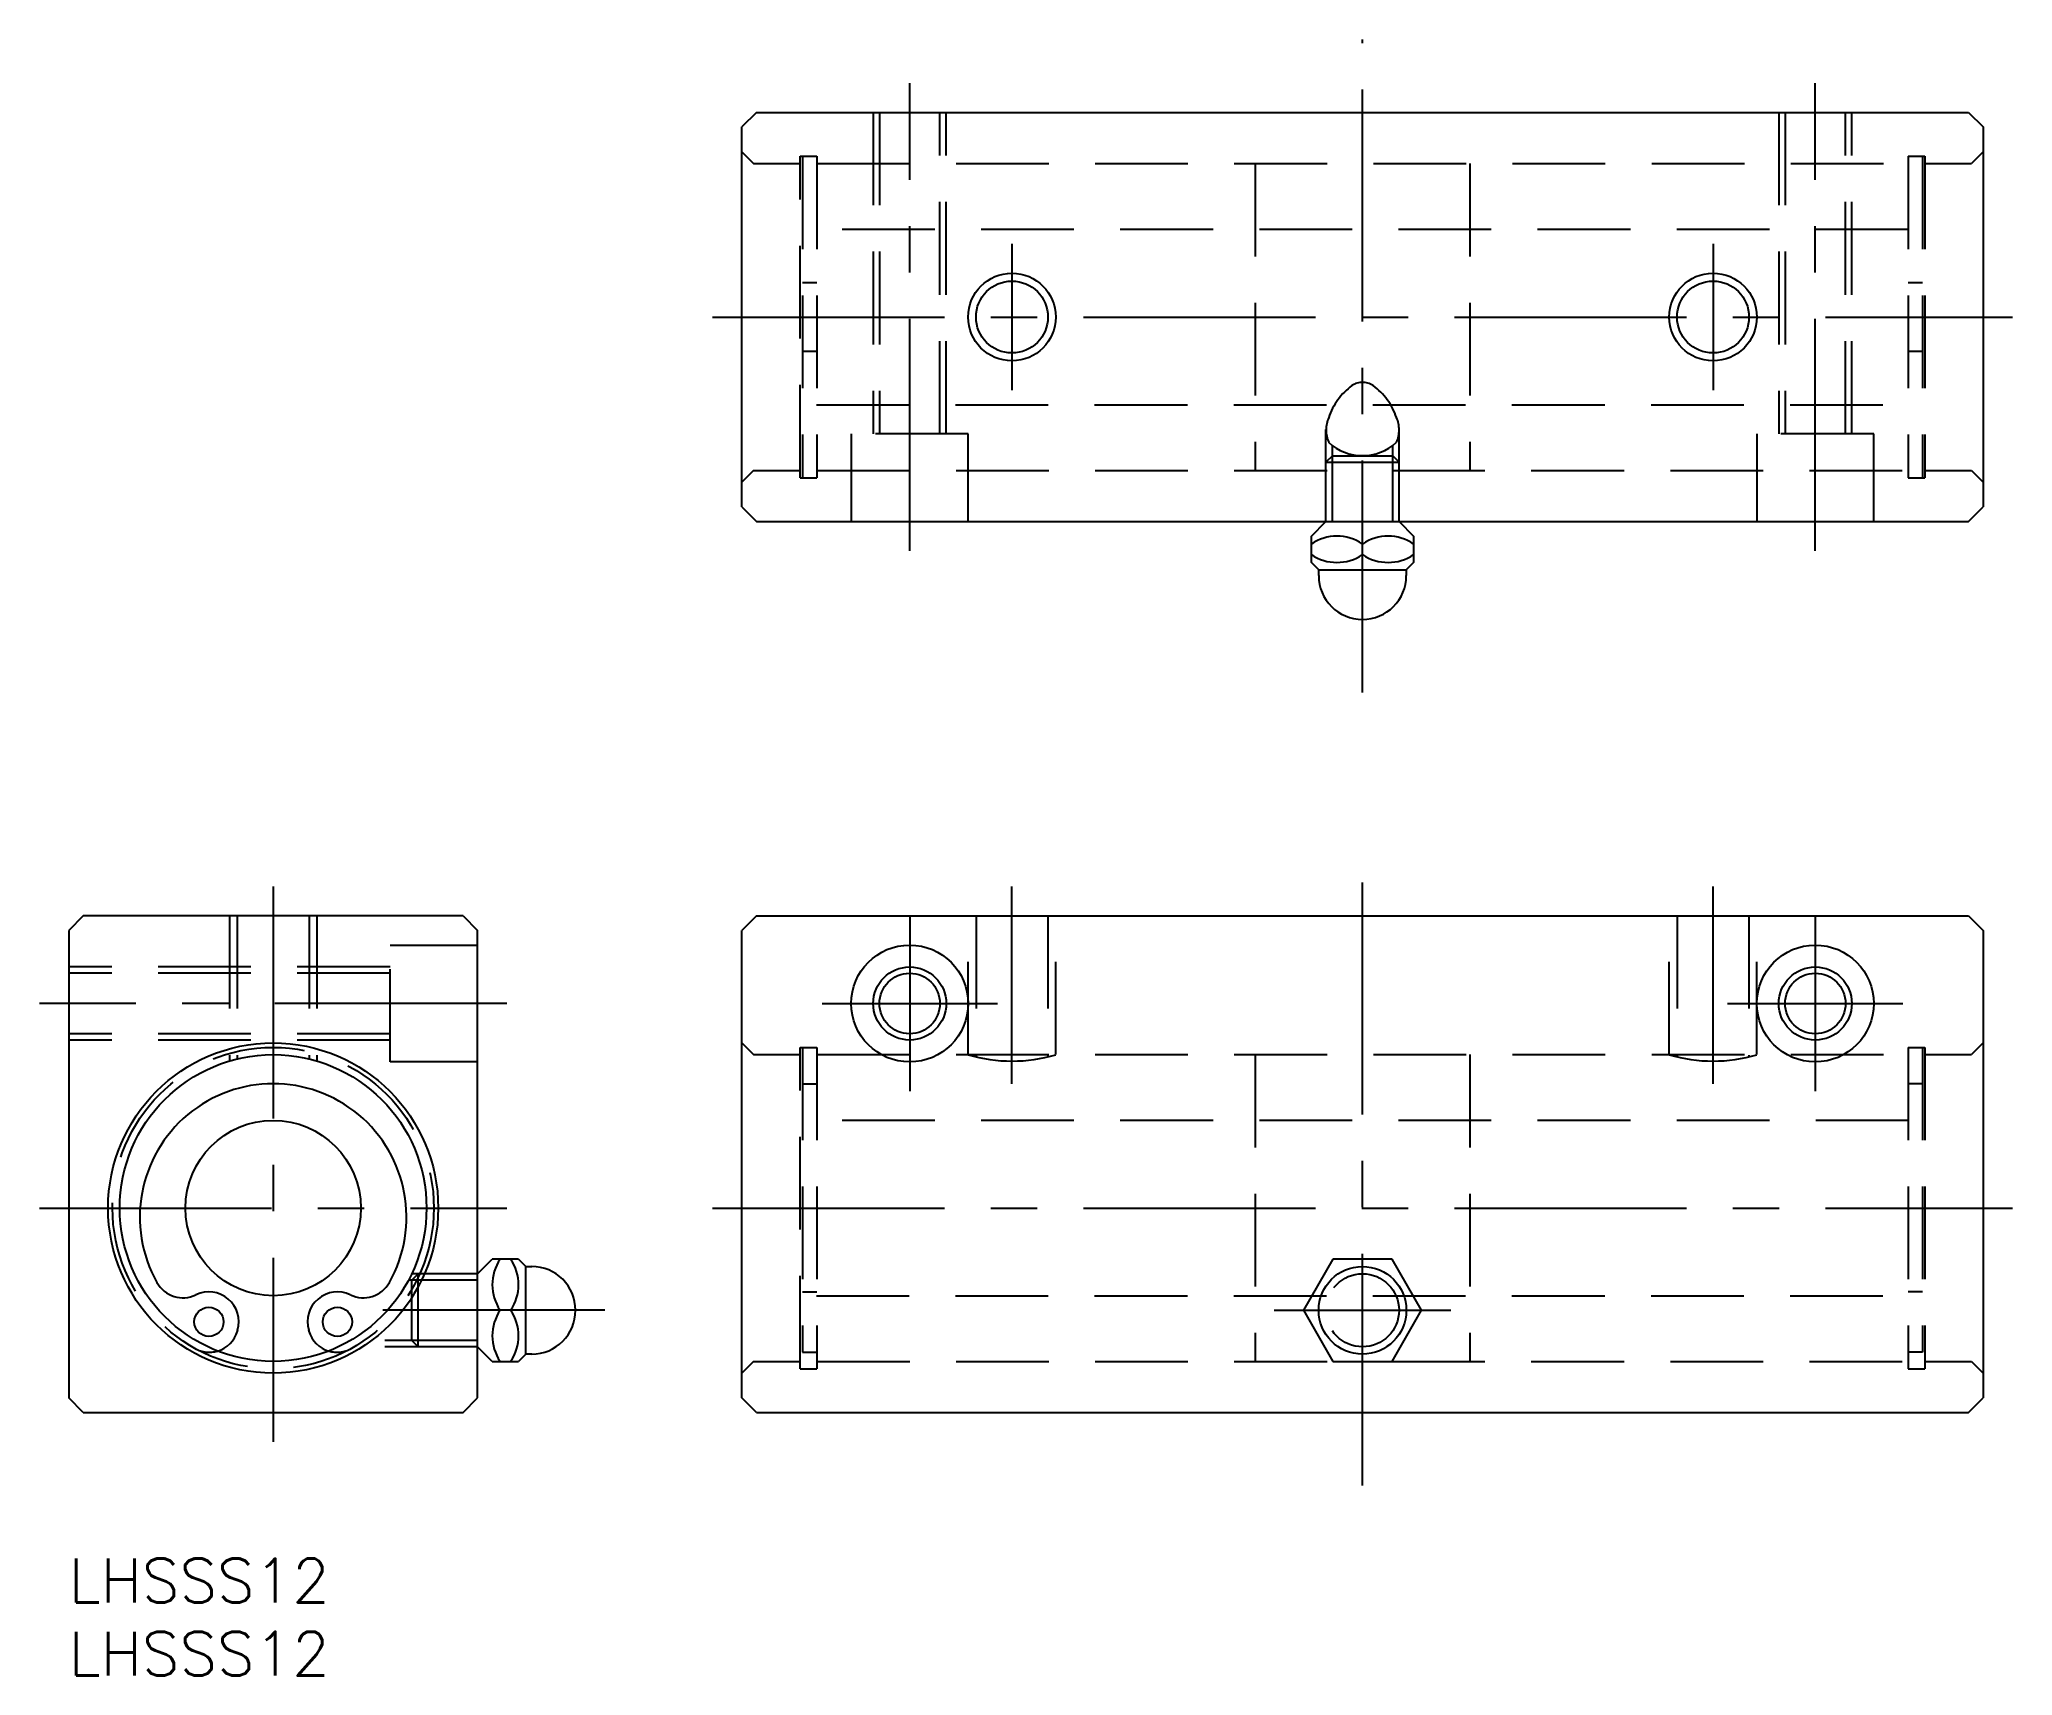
# Model space of a CAD drawing. Extents: x -2 to 133, y -8 to 104.
import ezdxf

# ---------------------------------------------------------------- set-up
doc = ezdxf.new("R2010")
doc.units = 0
doc.header["$LTSCALE"] = 0.5
doc.linetypes.add('CENTER', pattern=[50.8, 31.75, -6.35, 6.35, -6.35])
doc.linetypes.add('DASHED', pattern=[19.05, 12.7, -6.35])
for name, color, linetype in [('MSM_CENTER', 1, 'CENTER'), ('MSM_CONTINUOUS', 7, 'CONTINUOUS'), ('MSM_DASHED', 4, 'DASHED'), ('MSM_NARROW', 5, 'CONTINUOUS'), ('MSM_PART_NUMBER', 7, 'CONTINUOUS')]:
    doc.layers.add(name, color=color, linetype=linetype)
doc.styles.get("Standard").update_dxf_attribs({"font": 'txt.shx', "height": 3, "bigfont": 'bigfont.shx'})

# ---------------------------------------------------------------- blocks, each defined once
blk = doc.blocks.new('*U9')
at = {"layer": 'MSM_PART_NUMBER'}
blk.add_text('LHSSS12', height=3, dxfattribs=at).set_placement((0, -3))
blk = doc.blocks.new('*U10')
at = {"layer": 'MSM_PART_NUMBER'}
blk.add_text('LHSSS12', height=3, dxfattribs=at).set_placement((0, -8))

msp = doc.modelspace()

# ---------------------------------------------------------------- linework, layer by layer
at = {"layer": 'MSM_CENTER'}
for p, q in [((88.58, 59.29), (88.58, 103.99)), ((57.58, 68.99), (57.58, 100.99)), ((119.58, 68.99), (119.58, 100.99)), ((64.58, 89.99), (64.58, 79.99)), ((112.58, 89.99), (112.58, 79.99)), ((44.08, 84.99), (133.08, 84.99)), ((88.58, 5), (88.58, 49)), ((14, 46), (14, 8)), ((64.58, 32.5), (64.58, 46)), ((112.58, 32.5), (112.58, 46)), ((57.58, 44), (57.58, 32)), ((119.58, 44), (119.58, 32)), ((30, 38), (-2, 38)), ((51.58, 38), (63.58, 38)), ((113.58, 38), (125.58, 38)), ((-2, 24), (30, 24)), ((44.08, 24), (133.08, 24)), ((36.7, 17), (21.5, 17)), ((82.54, 17), (94.63, 17))]:
    msp.add_line(p, q, dxfattribs=at)
at = {"layer": 'MSM_CONTINUOUS'}
for p, q in [((47.08, 99), (46.08, 98)), ((47.08, 99), (130.08, 99)), ((130.08, 99), (131.08, 98)), ((46.08, 71.99), (46.08, 98)), ((131.08, 98), (131.08, 71.99)), ((46.08, 71.99), (47.08, 70.99)), ((130.08, 70.99), (131.08, 71.99)), ((47.08, 70.99), (130.08, 70.99)), ((85.08, 69.99), (86.08, 70.99)), ((91.08, 70.99), (92.08, 69.99)), ((85.08, 68.19), (85.08, 69.99)), ((88.58, 68.73), (88.58, 69.45)), ((92.08, 69.99), (92.08, 68.19)), ((85.58, 67.69), (85.08, 68.19)), ((85.58, 67.69), (91.58, 67.69)), ((85.58, 67.29), (85.58, 67.69)), ((92.08, 68.19), (91.58, 67.69)), ((91.58, 67.69), (91.58, 67.29)), ((1, 44), (0, 43)), ((27, 44), (1, 44)), ((27, 44), (28, 43)), ((47.08, 44), (46.08, 43)), ((47.08, 44), (130.08, 44)), ((130.08, 44), (131.08, 43)), ((0, 43), (0, 11)), ((28, 11), (28, 43)), ((46.08, 11), (46.08, 43)), ((131.08, 43), (131.08, 11)), ((28, 19.5), (29, 20.5)), ((30.8, 20.5), (29, 20.5)), ((30.8, 20.5), (31.3, 20)), ((86.56, 20.5), (84.54, 17)), ((90.61, 20.5), (86.56, 20.5)), ((92.63, 17), (90.61, 20.5)), ((31.3, 14), (31.3, 20)), ((31.3, 20), (31.7, 20)), ((30.26, 17), (29.54, 17)), ((84.54, 17), (86.56, 13.5)), ((90.61, 13.5), (92.63, 17)), ((11.55, 15.57), (11.57, 15.63)), ((16.43, 15.63), (16.45, 15.57)), ((29, 13.5), (28, 14.5)), ((31.3, 14), (30.8, 13.5)), ((31.7, 14), (31.3, 14)), ((29, 13.5), (30.8, 13.5)), ((86.56, 13.5), (90.61, 13.5)), ((1, 10), (0, 11)), ((27, 10), (28, 11)), ((47.08, 10), (46.08, 11)), ((130.08, 10), (131.08, 11)), ((1, 10), (27, 10)), ((47.08, 10), (130.08, 10))]:
    msp.add_line(p, q, dxfattribs=at)
for centre, radius in [((64.58, 84.99), 2.46), ((112.58, 84.99), 2.46), ((57.58, 38), 4), ((119.58, 38), 4), ((57.58, 38), 2.07), ((119.58, 38), 2.07), ((14, 24), 11.3), ((14, 24), 10.5), ((14, 24), 6), ((88.58, 17), 3), ((9.6, 16.21), 1), ((18.4, 16.21), 1)]:
    msp.add_circle(centre, radius, dxfattribs=at)
for centre, radius, start, end in [((86.83, 66.89), 3.1, 55.618, 124.382), ((90.33, 66.89), 3.1, 55.6329, 124.3671), ((86.83, 71.29), 3.1, 235.6329, 304.3671), ((90.33, 71.29), 3.1, 235.6329, 304.3671), ((88.58, 67.29), 3, 180, 0), ((14, 23.38), 9.13, 330.641, 209.359), ((32.1, 18.75), 3.1, 145.6329, 214.3671), ((27.7, 18.75), 3.1, 325.6329, 34.3671), ((31.7, 17), 3, 270, 90), ((7.83, 19.91), 2.05, 209.359, 295.519), ((9.6, 16.21), 2.05, 343.794, 115.519), ((18.4, 16.21), 2.05, 64.481, 196.206), ((20.17, 19.91), 2.05, 244.481, 330.641), ((32.1, 15.25), 3.1, 145.618, 214.382), ((27.7, 15.25), 3.1, 325.6329, 34.3671), ((9.63, 16.13), 2, 286.4159, 343.794), ((18.37, 16.13), 2, 196.206, 253.5841)]:
    msp.add_arc(centre, radius, start, end, dxfattribs=at)
at = {"layer": 'MSM_DASHED'}
for p, q in [((55.08, 98.99), (55.08, 76.99)), ((55.52, 98.99), (55.52, 76.99)), ((59.65, 76.99), (59.65, 98.99)), ((60.08, 76.99), (60.08, 98.99)), ((117.08, 98.99), (117.08, 76.99)), ((117.52, 98.99), (117.52, 76.99)), ((121.65, 76.99), (121.65, 98.99)), ((122.08, 76.99), (122.08, 98.99)), ((46.08, 96.29), (46.88, 95.49)), ((50.08, 73.99), (50.08, 95.99)), ((50.08, 95.99, -0.5), (51.23, 95.99, -0.5)), ((50.23, 95.99, -0.25), (50.23, 73.99, -0.25)), ((51.23, 95.99, -0.5), (51.23, 73.99, -0.5)), ((125.93, 95.99), (125.93, 73.99)), ((125.93, 95.99, -0.5), (127.08, 95.99, -0.5)), ((126.93, 95.99, -0.75), (126.93, 73.99, -0.75)), ((127.08, 95.99), (127.08, 73.99)), ((131.08, 96.29), (130.28, 95.49)), ((46.88, 95.49), (50.08, 95.49)), ((51.23, 95.49), (125.93, 95.49)), ((81.23, 95.49, -0.5), (81.23, 74.49, -0.5)), ((95.93, 95.49), (95.93, 74.49)), ((127.08, 95.49), (130.28, 95.49)), ((125.97, 90.99), (51.19, 90.99)), ((51.23, 87.34), (50.23, 87.34)), ((126.93, 87.34), (125.93, 87.34)), ((51.23, 82.64), (50.23, 82.64)), ((126.93, 82.64), (125.93, 82.64)), ((51.19, 78.99), (125.97, 78.99)), ((86.08, 70.99), (86.08, 77.3)), ((91.08, 70.99), (91.08, 77.26)), ((61.58, 76.99), (53.58, 76.99)), ((53.58, 76.99), (53.58, 70.99)), ((61.58, 70.99), (61.58, 76.99)), ((86.52, 70.99), (86.52, 76.21)), ((90.65, 70.99), (90.65, 76.2)), ((115.58, 76.99), (115.58, 70.99)), ((123.58, 76.99), (115.58, 76.99)), ((123.58, 70.99), (123.58, 76.99)), ((46.88, 74.49), (46.08, 73.69)), ((46.88, 74.49), (50.08, 74.49)), ((51.23, 74.49), (86.56, 74.49)), ((86.52, 75.49), (86.08, 75.06)), ((86.08, 75.06), (91.08, 75.06)), ((86.52, 75.49), (90.65, 75.49)), ((90.61, 74.49), (125.93, 74.49)), ((90.65, 75.49), (91.08, 75.06)), ((127.08, 74.49), (130.28, 74.49)), ((130.28, 74.49), (131.08, 73.69)), ((50.08, 73.99, -0.5), (51.23, 73.99, -0.5)), ((125.93, 73.99, -0.5), (127.08, 73.99, -0.5)), ((11, 44), (11, 34.06)), ((11.54, 44), (11.54, 34.21)), ((16.46, 44), (16.46, 34.21)), ((17, 44), (17, 34.06)), ((61.58, 34.5), (61.58, 44)), ((62.13, 44), (62.13, 34.35)), ((67.04, 44), (67.04, 34.35)), ((67.58, 34.5), (67.58, 44)), ((109.58, 34.5), (109.58, 44)), ((110.13, 44), (110.13, 34.35)), ((115.04, 44), (115.04, 34.35)), ((115.58, 34.5), (115.58, 44)), ((22, 42), (28, 42)), ((22, 34), (22, 42)), ((22, 40.5), (0, 40.5)), ((22, 40.07), (0, 40.07)), ((22, 35.93), (0, 35.93)), ((22, 35.5), (0, 35.5)), ((46.08, 35.3), (46.88, 34.5)), ((131.08, 35.3), (130.28, 34.5)), ((28, 34), (22, 34)), ((46.88, 34.5), (50.08, 34.5)), ((50.08, 13), (50.08, 35)), ((50.08, 35, -0.5), (51.23, 35, -0.5)), ((50.23, 35, -0.5), (50.23, 14.13, -0.5)), ((51.23, 35, -0.5), (51.23, 13, -0.5)), ((51.23, 34.5), (125.93, 34.5)), ((81.23, 34.5, -0.5), (81.23, 13.5, -0.5)), ((95.93, 34.5), (95.93, 13.5)), ((125.93, 35), (125.93, 13)), ((125.93, 35, -0.5), (127.08, 35, -0.5)), ((126.93, 35), (126.93, 14.13)), ((127.08, 35), (127.08, 13)), ((127.08, 34.5), (130.28, 34.5)), ((50.23, 32.5), (51.23, 32.5)), ((126.93, 32.5, 0.5), (125.93, 32.5, 0.5)), ((125.97, 30), (51.19, 30)), ((28, 19.07), (23.27, 19.07)), ((28, 19.5), (23.49, 19.5)), ((23.5, 19.07), (23.93, 19.5)), ((23.5, 14.93), (23.5, 19.07)), ((23.93, 14.5), (23.93, 19.5)), ((50.23, 18.26), (51.23, 18.26)), ((51.19, 18), (125.97, 18)), ((126.93, 18.26, 0.5), (125.93, 18.26, 0.5)), ((28, 14.93), (19.3, 14.93)), ((23.5, 14.93), (23.93, 14.5)), ((28, 14.5), (18.47, 14.5)), ((50.23, 14.13), (51.23, 14.13)), ((126.93, 14.13, 0.5), (125.93, 14.13, 0.5)), ((46.88, 13.5), (46.08, 12.7)), ((46.88, 13.5), (50.08, 13.5)), ((50.08, 13, -0.5), (51.23, 13, -0.5)), ((51.23, 13.5), (86.56, 13.5)), ((90.61, 13.5), (125.93, 13.5)), ((125.93, 13, -0.5), (127.08, 13, -0.5)), ((127.08, 13.5), (130.28, 13.5)), ((130.28, 13.5), (131.08, 12.7))]:
    msp.add_line(p, q, dxfattribs=at)
for centre, radius in [((14, 24), 11), ((88.58, 17), 2.5)]:
    msp.add_circle(centre, radius, dxfattribs=at)
for centre, radius, start, end in [((90.48, 76.71), 4.44, 126.1709, 161.6601), ((88.58, 79.22), 1.3, 55.9771, 124.0456), ((86.69, 76.71), 4.44, 18.3399, 53.8291), ((88.15, 77.26), 2.06, 155.89, 204.11), ((89.02, 77.26), 2.07, 335.9486, 24.0916), ((88.58, 78.89), 3.39, 226.7789, 313.2211), ((64.58, 44.56), 10.5, 253.3985, 286.6015), ((112.58, 44.56), 10.5, 253.3985, 286.6015), ((9.63, 16.13), 2, 240.9545, 286.4159), ((18.37, 16.13), 2, 253.5841, 299.0455)]:
    msp.add_arc(centre, radius, start, end, dxfattribs=at)
at = {"layer": 'MSM_NARROW'}
for centre, radius in [((64.58, 84.99), 3), ((112.58, 84.99), 3), ((57.58, 38), 2.5), ((119.58, 38), 2.5)]:
    msp.add_circle(centre, radius, dxfattribs=at)

# ---------------------------------------------------------------- block references
at = {"layer": 'MSM_CONTINUOUS'}
for name in ['*U9', '*U10']:
    msp.add_blockref(name, (0, 0), dxfattribs=at)

doc.saveas('drawing.dxf')
